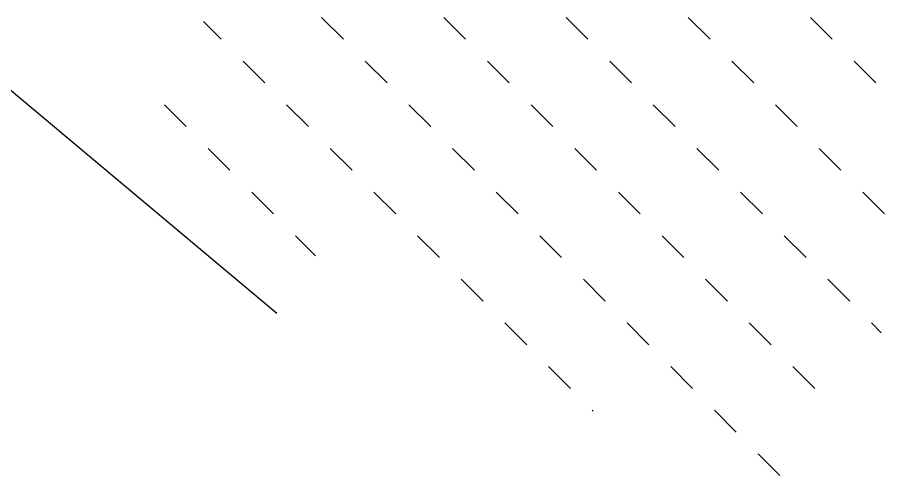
# Model space of a CAD drawing. Extents: x 1518652 to 1519378, y 5069750 to 5070202.
# Drawn here: x 1519030.36 to 1519044.41, y 5069844.27 to 5069851.7 of the extents above; entities that cross this region are included whole.
import ezdxf

# ---------------------------------------------------------------- set-up
doc = ezdxf.new("R2010")
doc.units = 0
doc.header["$MEASUREMENT"] = 0
doc.linetypes.add('L04', pattern=[0])
doc.layers.add('3054_CANCmuro', color=1, linetype='L04')
doc.layers.add('SCM_Campiture', color=1, linetype='Continuous')

# ---------------------------------------------------------------- blocks, each defined once
blk = doc.blocks.new('CAMP_7709D3A5')
at = {"layer": 'SCM_Campiture', "linetype": 'Continuous'}
for p, q in [((1519033.665, 5069851.342), (1519033.378, 5069851.628)), ((1519035.644, 5069851.342), (1519035.291, 5069851.696)), ((1519037.624, 5069851.342), (1519037.271, 5069851.696)), ((1519039.604, 5069851.342), (1519039.251, 5069851.696)), ((1519041.584, 5069851.342), (1519041.231, 5069851.696)), ((1519043.564, 5069851.342), (1519043.21, 5069851.696)), ((1519034.372, 5069850.635), (1519034.018, 5069850.988)), ((1519036.352, 5069850.635), (1519035.998, 5069850.988)), ((1519038.331, 5069850.635), (1519037.978, 5069850.988)), ((1519040.311, 5069850.635), (1519039.958, 5069850.988)), ((1519042.291, 5069850.635), (1519041.938, 5069850.988)), ((1519044.271, 5069850.635), (1519043.918, 5069850.988)), ((1519033.099, 5069849.928), (1519032.745, 5069850.281)), ((1519035.079, 5069849.928), (1519034.725, 5069850.281)), ((1519037.059, 5069849.928), (1519036.705, 5069850.281)), ((1519039.039, 5069849.928), (1519038.685, 5069850.281)), ((1519041.018, 5069849.928), (1519040.665, 5069850.281)), ((1519042.998, 5069849.928), (1519042.645, 5069850.281)), ((1519033.806, 5069849.221), (1519033.452, 5069849.574)), ((1519035.786, 5069849.221), (1519035.432, 5069849.574)), ((1519037.766, 5069849.221), (1519037.412, 5069849.574)), ((1519039.746, 5069849.221), (1519039.392, 5069849.574)), ((1519041.726, 5069849.221), (1519041.372, 5069849.574)), ((1519043.705, 5069849.221), (1519043.352, 5069849.574)), ((1519034.513, 5069848.514), (1519034.159, 5069848.867)), ((1519036.493, 5069848.514), (1519036.139, 5069848.867)), ((1519038.473, 5069848.514), (1519038.119, 5069848.867)), ((1519040.453, 5069848.514), (1519040.099, 5069848.867)), ((1519042.433, 5069848.514), (1519042.079, 5069848.867)), ((1519044.413, 5069848.514), (1519044.059, 5069848.867)), ((1519035.193, 5069847.833), (1519034.867, 5069848.16)), ((1519037.2, 5069847.806), (1519036.846, 5069848.16)), ((1519039.18, 5069847.806), (1519038.826, 5069848.16)), ((1519041.16, 5069847.806), (1519040.806, 5069848.16)), ((1519043.14, 5069847.806), (1519042.786, 5069848.16)), ((1519037.907, 5069847.099), (1519037.554, 5069847.453)), ((1519039.887, 5069847.099), (1519039.533, 5069847.453)), ((1519041.867, 5069847.099), (1519041.513, 5069847.453)), ((1519043.847, 5069847.099), (1519043.493, 5069847.453)), ((1519038.614, 5069846.392), (1519038.261, 5069846.746)), ((1519040.594, 5069846.392), (1519040.241, 5069846.746)), ((1519042.574, 5069846.392), (1519042.22, 5069846.746)), ((1519044.359, 5069846.587), (1519044.2, 5069846.746)), ((1519039.321, 5069845.685), (1519038.968, 5069846.039)), ((1519041.301, 5069845.685), (1519040.948, 5069846.039)), ((1519043.281, 5069845.685), (1519042.928, 5069846.039)), ((1519039.689, 5069845.318), (1519039.675, 5069845.332)), ((1519042.008, 5069844.978), (1519041.655, 5069845.332)), ((1519042.715, 5069844.271), (1519042.362, 5069844.624))]:
    blk.add_line(p, q, dxfattribs=at)

msp = doc.modelspace()

# ---------------------------------------------------------------- linework, layer by layer
at = {"layer": '3054_CANCmuro', "color": 18, "linetype": 'L04', "true_color": 0x000000}
msp.add_polyline3d([(1519033.68, 5069898.116, 276.106), (1519031.403, 5069892.147, 276.204), (1519030.561, 5069892.553, 276.24), (1519029.577, 5069890.278, 276.268), (1519030.512, 5069889.898, 276.317), (1519019.82, 5069859.271, 276.867), (1519034.566, 5069846.902, 277.015)], dxfattribs=at)

# ---------------------------------------------------------------- block references
at = {"layer": 'SCM_Campiture', "linetype": 'Continuous'}
msp.add_blockref('CAMP_7709D3A5', (0, 0), dxfattribs=at)

doc.saveas('drawing.dxf')
